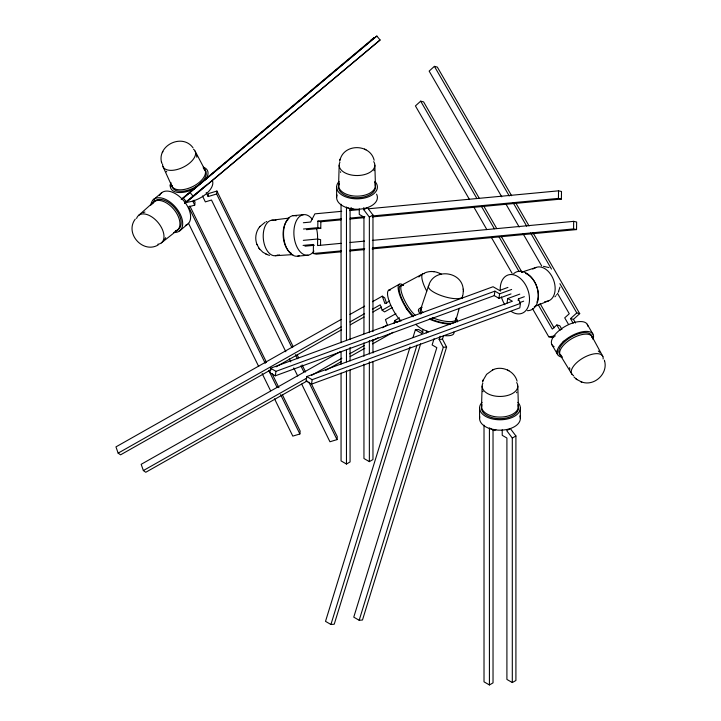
<?xml version="1.0" encoding="UTF-8"?>
<svg xmlns="http://www.w3.org/2000/svg" width="721" height="721" viewBox="0 0 721 721"><rect width="100%" height="100%" fill="white"/><g stroke="black" fill="none" stroke-linecap="round" stroke-linejoin="round"><path stroke-width="1.08" d="M462.909 295.204L463.324 291.149M340.853 251.845L316.285 254.171L313.32 253.504L313.437 244.437L303.072 245.419M303.325 240.354L317.646 239.002L317.564 245.555L341.051 243.338M317.88 221.113L320.845 221.771L320.764 228.323L317.799 227.665L317.88 221.113L341.375 218.896M320.539 245.122L320.611 239.66L317.646 239.002M558.532 190.831L561.497 191.489L561.398 199.05L558.442 198.392L558.532 190.831L368.53 208.775M573.673 221.356L576.638 222.023L576.539 229.575L573.574 228.917L573.673 221.356L372.369 240.381M338.537 187.081L339.167 165.226M481.484 408.005L482.124 386.159M170.264 186.018L170.417 184.342M557.036 352.001L557.27 350.433M265.265 363.339L188.614 206.927L194.742 205.079L195.021 202.141L194.057 200.186M216.913 191.047L216.633 193.985L208.153 196.545L208.423 193.607L216.913 191.047L293.204 346.72M274.521 398.794L292.807 436.115L299.882 433.979L300.152 431.041L282.353 394.711M301.693 384.104L329.948 441.757L337.013 439.621L337.293 436.683L311.526 384.122L312.148 379.688L520.454 303.397L518.426 298.864L524.329 296.701M507.926 287.409L499.545 290.473L493.056 286.733L270.555 368.224L269.906 372.694L275.314 375.812L494.264 295.619L498.95 298.323L511.009 293.907M275.314 375.812L275.963 371.342L494.912 291.149L499.599 293.853L511.658 289.436M507.061 303.009L507.71 298.539L512.397 301.243L306.74 376.569L306.092 381.039L311.499 384.158L519.805 307.867L520.454 303.397M494.264 295.619L494.912 291.149M498.95 298.323L499.599 293.853M518.165 300.657L518.426 298.864M559.92 287.147L558.478 291.735M394.045 323.54L394.702 320.584L399.524 317.853M339.645 161.144L340.123 159.521M482.601 382.067L483.07 380.445M455.672 321.007L459.277 308.191M461.981 298.575L462.585 296.439M373.992 170.706L374.19 170.039M410.06 347.017L325.513 621.358L330.921 624.485L334.229 624.224L420.658 343.755M413.043 337.329L415.368 329.803L418.676 329.542L423.308 332.219M330.921 624.485L417.017 345.089M423.092 329.515L421.857 333.544L415.368 329.803M426.264 332.994L426.904 330.921M434.06 338.717L432.131 344.953L436.818 347.657L353.768 617.149L359.175 620.276L362.483 620.015L446.605 347.053L442.46 339.167L443.433 336.004M359.175 620.276L443.298 347.315L439.143 339.429L440.125 336.256M420.262 310.526L428.391 286.318M340.186 159.332C344.818 143.137 370.378 144.083 374.145 160.251M483.142 380.255L486.603 374.334L492.93 369.774M339.961 159.99L340.357 158.845M482.908 380.922L483.304 379.769M193.021 147.814C182.422 132.898 156.448 145.426 161.72 163.072M516.524 392.783L516.777 392.116M162.387 152.654L162.604 152.14M162.667 151.996L162.883 151.482M429.013 284.534C434.844 267.815 462.062 271.565 463.188 289.202M558.279 292.131L558.649 291.365M581.126 381.76C593.834 387.096 608.569 373.694 604.477 360.545M165.686 237.669L164.667 239.318M135.278 219.085C124.463 233.216 142.785 253.963 158.142 244.996M556.513 294.952L556.774 294.61M259.596 226.908C255.64 231.811 254.63 238.876 257.064 244.68M259.848 226.601L265.04 222.32M259.416 227.133L260.047 226.358M555.738 295.907L554.909 296.8M418.82 276.972L421.542 274.656M562.614 342.34L564.615 340.528M153.14 199.933L161.72 192.705M511.622 195.733L437.332 67.089L434.402 66.35L429.148 71.1L501.744 196.806M479.285 198.329L423.606 101.904L420.676 101.165L415.422 105.915L469.425 199.42M561.911 329.416L559.775 325.703L556.846 324.964L552.295 329.082L538.226 304.731M570.491 318.619L576.8 312.923L579.729 313.662L573.42 319.358L570.491 318.619L573.132 323.179M138.702 215.318L154.988 200.844M181.196 199.402L374.028 37.753L370.54 40.52M181.773 199.284L373.37 38.817L376.849 36.05L380.093 39.988L184.991 203.376M181.746 199.438L376.849 36.05M184.648 203.007L205.954 185.297M185.018 203.223L380.093 39.988M179.682 230.855L187.631 224.195M161.378 242.878L178.466 229.377M153.771 199.366L154.465 198.879M532.774 269.086L533.765 268.509M347.405 207.549L351.154 209.712L352.957 208.675M369.359 332.642L369.359 217.111L363.772 209.712L367.377 207.63L372.964 215.029L372.964 331.678M369.359 217.111L372.964 215.029M341.06 373.09L341.06 460.899L346.468 464.027L350.073 461.945L350.073 369.909M363.952 364.186L363.952 458.511L369.359 461.629L372.964 459.547L372.964 361.969M495.913 429.599L494.11 430.644L489.424 427.932L489.424 684.95L493.029 682.868L493.029 429.22M512.307 438.044L515.912 435.962L510.324 428.562L506.728 430.644L512.307 438.044L512.307 682.553L515.912 680.48L515.912 435.962M388.646 290.266L399.263 284.254M341.168 319.43L115.955 446.885L118.145 453.13L120.56 454.834L271.168 369.603M349.982 314.446L364.664 306.137M372.505 301.702L382.292 296.16L384.708 297.854L386.681 303.478M118.145 453.13L341.123 326.946M349.928 321.963L364.601 313.662M372.424 309.237L380.246 304.803L382.148 310.219L384.563 311.914L392.161 307.615M389.529 301.054L384.933 303.649L382.292 296.16M276.062 366.827L341.583 329.749M350.388 324.765L364.078 317.024M372.874 312.04L381.679 307.056M382.148 310.219L390.692 305.38M395.892 313.671L385.447 319.583L387.348 325L382.463 327.758M340.456 351.533L141.172 464.315L143.362 470.561L145.777 472.264L307.119 380.949M400.975 320.097L397.118 322.287L394.702 320.584M143.362 470.561L306.668 378.146M311.553 375.38L341.871 358.22M349.694 353.795L364.357 345.494M372.18 341.069L378.047 337.752M325.703 370.432L341.348 361.582M350.145 356.598L364.817 348.297M372.64 343.872L393.17 332.255M400.137 285.967L422.74 273.908M266.103 221.78L266.752 221.5M492.461 369.972C501.888 365.232 514.461 371 517.092 381.184M493.236 369.648L493.705 369.449M534.279 306.623L548.591 300.855M424.543 272.998C429.968 270.546 436.602 271.141 441.54 274.449M143.055 212.677L144.93 212.001M507.71 298.539L519.769 294.123M519.742 302.613L523.68 301.171M279.378 254.846L278.459 255.135M521.436 272.277L536.091 267.437M545.346 301.729L544.535 301.847M271.781 220.22L289.148 218.075M532.422 308.516L548.735 336.761L555.341 335.932M553.863 337.221L551.664 337.5L548.735 336.761M293.096 215.66L303.46 214.678M341.709 211.316L314.879 213.849L310.625 222.05L303.361 222.735M349.532 210.577L359.59 209.622M350.325 218.048L364.871 216.679M372.703 215.93L558.442 198.392M320.845 221.771L340.988 219.869M349.937 219.022L364.484 217.652M372.315 216.913L561.398 199.05M303.478 229.017L317.799 227.665M306.434 229.675L320.764 228.323M304.992 246.176L314.329 245.293M350 242.49L364.538 241.12M313.32 253.504L341.24 250.872M350.181 250.025L364.7 248.655M372.523 247.916L573.574 228.917M349.793 250.998L364.312 249.628M372.135 248.889L576.539 229.575M297.62 256.171L307.993 255.198M439.143 339.429L442.46 339.167M443.298 347.315L446.605 347.053M275.377 255.721L292.852 254.585M430.951 271.502L431.437 271.502M431.654 271.493L432.158 271.493M543.454 266.337L548.924 267.563M274.989 220.193L276.008 220.302M432.879 271.529L433.393 271.583M433.582 271.601L434.105 271.655M269.519 255.342L268.167 254.964M576.584 379.318L581.189 381.788M580.531 381.544L581.793 382.004M259.362 248.727L262.949 252.296L267.563 254.765M204.124 167.506L203.268 167.164A20.395 10.572 -26.1 0 1 205.395 179.871M265.725 253.99L266.905 254.522M364.556 149.058L365.096 149.346M365.466 149.535L365.971 149.797M507.503 369.99L508.044 370.27M508.422 370.468L508.918 370.729M439.774 273.421L440.937 274.07M306.74 376.569L312.148 379.688M270.555 368.224L275.963 371.342M512.307 682.553L506.908 679.434L506.908 438.026L502.222 435.322L502.222 429.797M489.424 684.95L484.016 681.832L484.016 425.156M573.907 376.894L576.467 379.228M576.016 378.904L577.034 379.661M598.295 351.019L599.746 352.308M166.272 171.364L166.776 171.868M190.128 192.579L193.363 196.518M183.341 198.104L186.577 202.042M256.919 244.338L259.236 248.556M258.947 248.177L259.659 249.133M407.284 309.751L406.166 308.056M559.505 353.939L571.96 374.244M587.227 324.27L592.905 334.093M515.56 202.556L529.07 225.952M533.008 232.775L579.729 313.662M434.402 66.35L509.26 195.977M513.199 202.799L526.709 226.187M530.647 233.009L551.475 269.068M559.911 283.686L576.8 312.923M573.42 319.358L575.529 323.008M505.682 203.628L519.192 227.016M523.131 233.829L541.705 265.995M557.459 293.276L569.275 313.743L564.723 317.853L568.472 324.351M556.846 324.964L560.055 330.533M483.791 206.125L496.724 228.521M501.221 236.317L522.031 272.349M540.038 303.523L554.098 327.866M420.676 101.165L476.923 198.563M481.421 206.359L494.363 228.764M498.86 236.551L519.111 271.619M473.922 207.215L486.864 229.611M491.362 237.407L512.171 273.448M552.016 344.836L557.684 354.66M591.49 335.526L602.846 356.453M195.157 151.203L205.8 171.472M297.16 354.804L298.647 357.832M302.117 364.916L305.587 371.991M216.633 193.985L291.933 347.63M295.403 354.714L297.385 358.752M300.855 365.826L303.829 371.892M308.777 382.004L337.013 439.621M285.831 351.74L211.487 200.032L205.35 201.88L202.475 196.004M289.301 358.824L290.788 361.852M293.762 367.926L297.728 376.02M206.233 192.624L208.153 196.545M192.822 201.168L194.742 205.079M189.875 206.008L266.527 362.42M271.97 373.523L278.892 387.646M268.726 370.405L277.134 387.565M280.595 394.621L299.882 433.979M188.514 223.285L258.704 366.52M262.165 373.577L270.564 390.728M163.018 166.704L172.508 187.532M340.42 171.769L340.682 172.391M482.863 391.242L483.016 391.728M604.558 360.842L604.378 360.176M569.905 369.359L569.572 367.683M196.482 154.988L196.842 157.241M161.477 161.801L161.666 162.793M463.179 289.166L463.324 291.203M517.804 386.159L518.444 408.005M374.857 165.226L375.488 187.081M520.355 408.005L520.355 418.414M479.573 408.005L479.573 418.414M372.964 339.537L372.964 352.993M369.359 340.492L369.359 353.948M369.359 361.807L369.359 461.629M363.952 333.877L363.952 217.102L359.265 214.398L359.265 208.865M363.952 342.854L363.952 356.327M363.772 207.63L363.772 209.712M351.154 207.504L351.154 209.712M350.073 208.297L350.073 339.609M350.073 347.459L350.073 360.933M346.468 207.008L346.468 340.564M346.468 349.541L346.468 361.888M346.468 370.864L346.468 464.027M341.06 204.223L341.06 342.7M341.06 351.704L341.06 364.087M336.626 187.081L336.626 197.491M194.228 188.785A20.395 10.572 -26.1 0 1 175.798 192.065A20.395 10.572 -26.1 0 1 170.958 182.566M203.232 167.903A18.431 9.553 -26.1 0 1 193.156 186.36A18.431 9.553 -26.1 0 1 171.373 184.152M212.353 180.52A20.386 10.572 -26.1 0 1 205.476 194.445A20.386 10.572 -26.1 0 1 185.126 202.349M193.48 149.202A17.845 9.247 -26.1 0 1 182.819 167.416A17.845 9.247 -26.1 0 1 162.585 163.928M204.07 169.408A18.476 9.58 -26.1 0 1 193.616 187.983A18.476 9.58 -26.1 0 1 172.04 185.405M455.402 319.547A18.476 5.552 17.1 0 1 448.696 323.359A18.476 5.552 17.1 0 1 430.14 318.79M421.632 313.482A18.476 5.552 17.1 0 1 421.533 309.03M462.494 295.466A17.845 5.362 17.1 0 1 443.775 296.457A17.845 5.362 17.1 0 1 429.202 285.119M453.833 332.066A20.386 6.128 17.1 0 1 444.496 335.662M428.346 331.777A20.386 6.128 17.1 0 1 415.864 324.297M450.382 324.153A20.395 6.128 17.1 0 1 429.283 319.079M420.776 314.041A20.395 6.128 17.1 0 1 421.325 307.786M455.987 318.294A20.395 6.128 17.1 0 1 457.42 321.881M456.014 318.06A18.431 5.543 17.1 0 1 432.185 317.664M422.966 312.463A18.431 5.543 17.1 0 1 422.136 307.29M534.288 268.401A17.845 11.987 69.9 0 1 553.584 280A17.845 11.987 69.9 0 1 546.392 301.36M500.293 291.257A20.386 13.699 69.9 0 1 515.019 275.206A20.386 13.699 69.9 0 1 529.385 301.675A20.386 13.699 69.9 0 1 511.243 311.445M504.88 304.749A20.386 13.699 69.9 0 1 501.329 296.872M513.622 273.683A20.386 13.699 69.9 0 1 536.541 286.138A20.386 13.699 69.9 0 1 527.348 310.679M525.537 273.421A18.431 12.383 69.9 0 1 536.911 302.207M277.684 254.982A17.845 10.283 84.6 0 1 263.399 239.471A17.845 10.283 84.6 0 1 273.809 220.338M375.073 184.81A18.476 10.671 0 0 1 356.354 197.743A18.476 10.671 0 0 1 339.285 184.071M373.73 161.63A17.845 10.301 0 0 1 357.652 175.527A17.845 10.301 0 0 1 339.897 162.324M376.578 194.174A20.386 11.77 0 0 1 357.742 209.252A20.386 11.77 0 0 1 337.086 194.985M374.884 181.413A20.395 11.77 0 0 1 357.012 198.852A20.395 11.77 0 0 1 339.14 181.413M374.587 182.314A18.431 10.644 0 0 1 357.481 196.157A18.431 10.644 0 0 1 339.176 182.837M150.851 205.251A20.395 11.851 50 0 1 175.825 207.504A20.395 11.851 50 0 1 173.644 232.459M151.951 204.295A18.431 10.716 50 0 1 173.653 209.117A18.431 10.716 50 0 1 174.969 231.504M159.629 195.418A20.386 11.851 50 0 1 183.494 200.519A20.386 11.851 50 0 1 185.36 225.403M136.584 218.445A17.845 10.373 50 0 1 158.169 222.654A17.845 10.373 50 0 1 157.818 244.257M153.095 203.304A18.476 10.743 50 0 1 175.149 208.432A18.476 10.743 50 0 1 175.618 230.684M562.164 357.201A20.395 9.292 -30 0 1 570.554 336.383A20.395 9.292 -30 0 1 593.023 339.276M562.119 356.796A18.431 8.4 -30 0 1 571.519 338.825A18.431 8.4 -30 0 1 592.653 338.663M554.088 346.648A20.386 9.292 -30 0 1 564.164 326.983A20.386 9.292 -30 0 1 587.858 326.189M573.619 375.596A17.845 8.129 -30 0 1 583.532 357.742A17.845 8.129 -30 0 1 603.126 359.004M561.217 355.345A18.476 8.418 -30 0 1 570.915 337.185A18.476 8.418 -30 0 1 591.842 337.455M517.831 402.336A20.395 11.77 0 0 1 499.959 419.784A20.395 11.77 0 0 1 482.097 402.336M518.011 404.292A18.431 10.644 0 0 1 499.959 417.089A18.431 10.644 0 0 1 481.916 404.292M519.886 415.909A20.386 11.77 0 0 1 500.689 430.176A20.386 11.77 0 0 1 479.78 416.738M516.678 382.554A17.845 10.301 0 0 1 500.599 396.451A17.845 10.301 0 0 1 482.845 383.257M518.02 405.743A18.476 10.671 0 0 1 499.968 418.676A18.476 10.671 0 0 1 481.907 405.743M413.421 315.996A18.476 5.38 60.5 0 1 401.065 296.872A18.476 5.38 60.5 0 1 401.849 285.723M426.733 291.095A17.845 5.191 60.5 0 1 424.39 273.674M400.912 321.169A20.386 5.93 60.5 0 1 388.943 300.558A20.386 5.93 60.5 0 1 390.458 290.049M413.079 316.762A20.386 5.93 60.5 0 1 399.182 293.402A20.386 5.93 60.5 0 1 403.553 285.282M415.449 315.447A18.431 5.362 60.5 0 1 402.805 296.34A18.431 5.362 60.5 0 1 403.481 284.867M299.476 255.64A20.395 11.752 84.6 0 1 283.605 236.38A20.395 11.752 84.6 0 1 296.466 216.003M291.563 253.522A18.431 10.626 84.6 0 1 283.245 237.281A18.431 10.626 84.6 0 1 288.121 219.526M313.923 251.061A20.386 11.752 84.6 0 1 297.764 248.448A20.386 11.752 84.6 0 1 296.394 220.743A20.386 11.752 84.6 0 1 312.355 219.409M316.618 228.963A20.386 11.752 84.6 0 1 317.528 239.011"/></g></svg>
